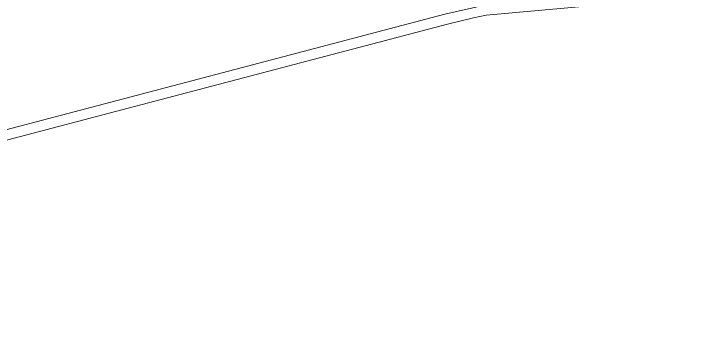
# Model space of a CAD drawing. Header units: inches. Extents: x 27644242 to 29005101, y -955243 to 216979.
# Drawn here: x 28723555 to 28739356, y -50354 to -43094 of the extents above; entities that cross this region are included whole.
import ezdxf

# ---------------------------------------------------------------- set-up
doc = ezdxf.new("R2010")
doc.units = ezdxf.units.IN
doc.header["$MEASUREMENT"] = 0
doc.layers.add('RVA Site Boundary', color=17, linetype='Continuous', lineweight=15)

msp = doc.modelspace()

# ---------------------------------------------------------------- linework, layer by layer
at = {"layer": 'RVA Site Boundary', "ltscale": 500}
msp.add_lwpolyline([(28742304.8, -42399.5), (28734332.8, -43125.1), (28734049.9, -43185.2), (28733451.4, -43327), (28714532.9, -48304.2), (28712893.1, -48769.8), (28712617.9, -48847.3), (28711492, -49109.3), (28711137.2, -49190.9), (28707523.8, -50206.5), (28707182.4, -50354.4), (28706827.5, -49532.4), (28701891.2, -38099.8), (28694440.8, -21004.8), (28690189.5, -11395.1), (28698006.8, -11292.4), (28714624.7, -11127.7), (28721195.2, -11186.9), (28728662, -11164.9), (28742984.3, -11170.2)], dxfattribs=at)
msp.add_lwpolyline([(28742304.8, -42399.5), (28734332.8, -43125.1), (28734049.9, -43185.2), (28733451.4, -43327), (28714532.9, -48304.2), (28712893.1, -48769.8), (28712617.9, -48847.3), (28711492, -49109.3), (28711137.2, -49190.9), (28707523.8, -50206.5), (28707182.4, -50354.4), (28706827.5, -49532.4), (28701891.2, -38099.8), (28694440.8, -21004.8), (28690189.5, -11395.1), (28698006.8, -11292.4), (28714624.7, -11127.7), (28721195.2, -11186.9), (28728662, -11164.9), (28742984.3, -11170.2)], dxfattribs=at)
at = {"layer": 'RVA Site Boundary', "color": 5, "ltscale": 500}
for points in [[(28742304.8, -42399.5), (28734332.8, -43125.1), (28734049.9, -43185.2), (28733451.4, -43327), (28714532.9, -48304.2), (28712893.1, -48769.8), (28712617.9, -48847.3), (28711492, -49109.3), (28711137.2, -49190.9), (28707523.8, -50206.5), (28707182.4, -50354.4), (28706827.5, -49532.4), (28701891.2, -38099.8), (28694440.8, -21004.8), (28690189.5, -11395.1), (28698006.8, -11292.4), (28714624.7, -11127.7), (28721195.2, -11186.9), (28728662, -11164.9), (28742984.3, -11170.2)], [(28742287.8, -42170.1), (28734298.4, -42897.3), (28733999.5, -42960.7), (28733395.6, -43103.9), (28714472.3, -48082.4), (28712830.5, -48548.5), (28712560.7, -48624.5), (28711440.1, -48885.2), (28711080.2, -48968), (28707446.6, -49989.3), (28707302.3, -50051.8), (28707038.7, -49441.2), (28702102.2, -38008.3), (28694651.4, -20912.4), (28690540.8, -11620.5), (28698009.5, -11522.4), (28714624.8, -11357.7), (28721194.5, -11416.9), (28728662.3, -11394.9), (28742984.1, -11400.2)]]:
    msp.add_lwpolyline(points, dxfattribs=at)

doc.saveas('drawing.dxf')
